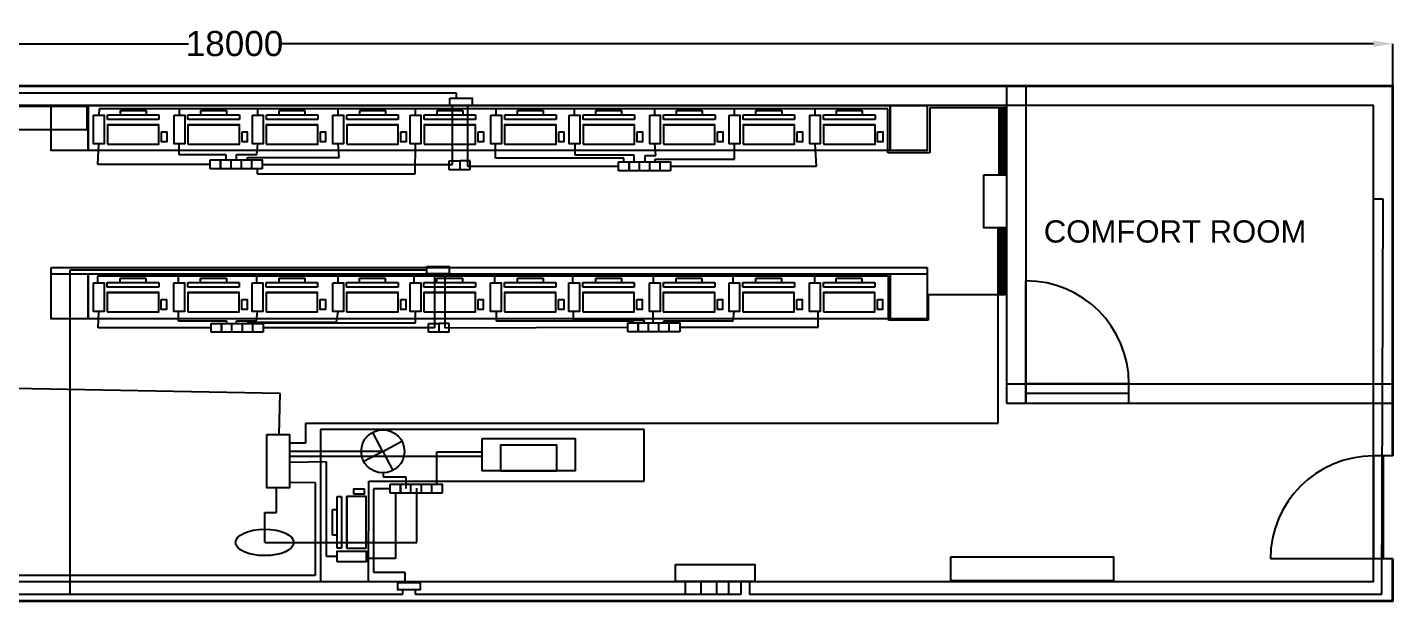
# Model space of a CAD drawing. Header units: millimetres. Extents: x 9310 to 27975, y 1679 to 9351.
# Drawn here: x 17365 to 27975, y 4893 to 9351 of the extents above; entities that cross this region are included whole.
import ezdxf

# ---------------------------------------------------------------- set-up
doc = ezdxf.new("R2010")
doc.units = ezdxf.units.MM
doc.header["$MEASUREMENT"] = 0
doc.styles.get("Standard").update_dxf_attribs({"font": 'arial.ttf'})
doc.dimstyles.get("Standard").update_dxf_attribs({"dimtxt": 195.18, "dimasz": 150, "dimexe": 0.18, "dimexo": 0.0625, "dimgap": 0.09, "dimtad": 0, "dimtih": 1, "dimtoh": 1, "dimdec": 0, "dimzin": 0, "dimdsep": 46, "dimtxsty": 'Standard', "dimblk2": 'CLOSEDBLANK', "dimcen": 0.09, "dimadec": 0, "dimazin": 0, "dimtfac": 1, "dimtdec": 0, "dimtofl": 0, "dimtmove": 0, "dimatfit": 3, "dimfxl": 1, "dimtolj": 1, "dimtzin": 0, "dimarcsym": 0})

# ---------------------------------------------------------------- blocks, each defined once
blk = doc.blocks.new('*D19')
at = {"color": 0, "lineweight": -2, "transparency": 16777216}
for p, q in [((9975, 8893), (9975, 9223)), ((10125, 9223), (18617, 9223)), ((27825, 9223), (19333, 9223)), ((27975, 8893), (27975, 9223))]:
    blk.add_line(p, q, dxfattribs=at)
at = {"color": 0, "transparency": 16777216}
for points in [[(10125, 9248), (10125, 9198), (9975, 9223)], [(27825, 9248), (27825, 9198), (27975, 9223)]]:
    blk.add_solid(points, dxfattribs=at)
at = {"layer": 'Defpoints', "color": 0, "transparency": 16777216}
for p in [(9975, 9223), (9975, 8893), (27975, 8893)]:
    blk.add_point(p, dxfattribs=at)
at = {"color": 0, "transparency": 16777216, "insert": (18975, 9223), "char_height": 195.2, "attachment_point": 5}
blk.add_mtext('\\A1;18000', dxfattribs=at)
blk = doc.blocks.new('_ClosedBlank')
at = {"color": 0, "linetype": 'ByBlock', "lineweight": -2}
for p, q in [((-1, 0.167), (0, 0)), ((-1, 0.167), (-1, -0.167)), ((0, 0), (-1, -0.167))]:
    blk.add_line(p, q, dxfattribs=at)

msp = doc.modelspace()

# ---------------------------------------------------------------- linework, layer by layer
at = {"color": 6}
for p, q in [((17032.5, 8840), (20697, 8840)), ((20697, 8840), (20697, 8799.5)), ((17912, 8285.1), (17921.3, 8444.7)), ((18546, 8358.5), (18546, 8444.7)), ((19148, 8361.5), (19155.8, 8444.7)), ((19789, 8338), (19781.3, 8444.7)), ((20378, 8212.5), (20382.3, 8444.7)), ((21004, 8332.5), (21004, 8444.7)), ((21621, 8356.5), (21621, 8444.7)), ((22249.5, 8353.5), (22242.3, 8444.7)), ((22860.5, 8326.5), (22860.3, 8444.7)), ((23497, 8270.1), (23485.8, 8444.7)), ((18786.5, 8285.1), (17912, 8285.1)), ((18911, 8358.5), (18546, 8358.5)), ((18911, 8319.2), (18911, 8358.5)), ((18991.5, 8319.2), (18991.5, 8361.5)), ((18991.5, 8361.5), (19148, 8361.5)), ((19075, 8319.2), (19075, 8338)), ((19075, 8338), (19789, 8338)), ((22000.3, 8332.5), (21004, 8332.5)), ((22080.5, 8356.5), (21621, 8356.5)), ((22000.3, 8304.3), (22000.3, 8332.5)), ((22080.5, 8304.3), (22080.5, 8356.5)), ((22165, 8304.3), (22165, 8353.5)), ((22165, 8353.5), (22249.5, 8353.5)), ((22243.5, 8304.3), (22243.5, 8326.5)), ((22243.5, 8326.5), (22860.5, 8326.5)), ((19150, 8251), (19150, 8212.5)), ((19150, 8212.5), (20378, 8212.5)), ((22363.1, 8270.1), (23497, 8270.1)), ((27899.7, 8013.5), (27824.7, 8013.5)), ((27890.5, 4944.5), (27899.7, 8013.5)), ((20470, 7461.8), (17694.7, 7461.8)), ((17694.7, 7461.8), (17694.7, 4978.5)), ((17915, 7013.7), (17919.8, 7141.3)), ((18539, 7067), (18539, 7141.3)), ((19147, 7068.5), (19154.3, 7141.3)), ((19767, 7059), (19779.8, 7141.3)), ((20382.5, 7053), (20382.5, 7141.3)), ((21012, 7067), (21012, 7141.3)), ((21605.5, 7141.3), (21605.5, 7073)), ((22228.5, 7052.3), (22228.5, 7141.3)), ((22850.5, 7069), (22858.8, 7141.3)), ((23510, 7018.2), (23510, 7141.3)), ((18794, 7013.7), (17915, 7013.7)), ((18916.5, 7067), (18539, 7067)), ((18916.5, 7047.8), (18916.5, 7067)), ((18991, 7047.8), (18991, 7068.5)), ((18991, 7068.5), (19147, 7068.5)), ((19077.5, 7047.8), (19077.5, 7059)), ((19077.5, 7059), (19767, 7059)), ((19163.5, 7047.8), (19163.5, 7053)), ((19163.5, 7053), (20382.5, 7053)), ((22071.3, 7067), (21012, 7067)), ((21605.5, 7073), (22157, 7073)), ((22071.3, 7052.3), (22071.3, 7067)), ((22157, 7073), (22152.5, 7052.3)), ((22312, 7052.3), (22312, 7069)), ((22312, 7069), (22850.5, 7069)), ((22434.1, 7018.2), (23510, 7018.2)), ((20547.5, 5797.8), (20547.5, 6050.5)), ((20547.5, 6050.5), (20900, 6050.5)), ((20130.8, 5886.7), (20130.8, 5855)), ((20130.8, 5855), (20305.5, 5855)), ((20305.5, 5855), (20305.5, 5766)), ((20225.3, 5729.5), (20225.3, 5222)), ((20390.5, 5346), (20390.5, 5767.5)), ((19209.5, 5346), (20390.5, 5346)), ((20225.3, 5222), (19997, 5222)), ((22479, 4944.5), (22479, 5043)), ((22601, 4944.5), (22601, 5043)), ((22723, 4944.5), (22723, 5043)), ((22817.2, 4944.5), (22817.2, 5043)), ((22911.5, 4944.5), (22911.5, 5043)), ((22975.5, 5043), (22975.5, 4944.5)), ((17042.5, 4944.5), (20283.5, 4944.5)), ((17694.7, 4978.5), (17694.7, 4944.5)), ((20283.5, 4944.5), (20283.5, 4978)), ((20377.5, 4978), (20377.5, 4944.5)), ((20377.5, 4944.5), (22479, 4944.5)), ((22479, 4944.5), (22723, 4944.5)), ((22723, 4944.5), (22911.5, 4944.5)), ((22975.5, 4944.5), (27890.5, 4944.5))]:
    msp.add_line(p, q, dxfattribs=at)
at = {"color": 0}
for p, q in [((24974.7, 8893), (24974.7, 6429.7)), ((25124.7, 8893), (25124.7, 6429.7)), ((18087.8, 8669.5), (18087.8, 8704.5)), ((18087.8, 8704.5), (18287.8, 8704.5)), ((18287.8, 8704.5), (18287.8, 8669.5)), ((18713.3, 8669.5), (18713.3, 8704.5)), ((18713.3, 8704.5), (18913.3, 8704.5)), ((18913.3, 8704.5), (18913.3, 8669.5)), ((19322.3, 8669.5), (19322.3, 8704.5)), ((19322.3, 8704.5), (19522.3, 8704.5)), ((19522.3, 8704.5), (19522.3, 8669.5)), ((19947.8, 8669.5), (19947.8, 8704.5)), ((19947.8, 8704.5), (20147.8, 8704.5)), ((20147.8, 8704.5), (20147.8, 8669.5)), ((20548.8, 8669.5), (20548.8, 8704.5)), ((20548.8, 8704.5), (20748.8, 8704.5)), ((20748.8, 8704.5), (20748.8, 8669.5)), ((21174.3, 8669.5), (21174.3, 8704.5)), ((21174.3, 8704.5), (21374.3, 8704.5)), ((21374.3, 8704.5), (21374.3, 8669.5)), ((21783.3, 8669.5), (21783.3, 8704.5)), ((21783.3, 8704.5), (21983.3, 8704.5)), ((21983.3, 8704.5), (21983.3, 8669.5)), ((22408.8, 8669.5), (22408.8, 8704.5)), ((22408.8, 8704.5), (22608.8, 8704.5)), ((22608.8, 8704.5), (22608.8, 8669.5)), ((23026.8, 8669.5), (23026.8, 8704.5)), ((23026.8, 8704.5), (23226.8, 8704.5)), ((23226.8, 8704.5), (23226.8, 8669.5)), ((23652.3, 8669.5), (23652.3, 8704.5)), ((23652.3, 8704.5), (23852.3, 8704.5)), ((23852.3, 8704.5), (23852.3, 8669.5)), ((17987.8, 8634.5), (17987.8, 8669.5)), ((17987.8, 8669.5), (18087.8, 8669.5)), ((18387.8, 8634.5), (17987.8, 8634.5)), ((18087.8, 8669.5), (18287.8, 8669.5)), ((18287.8, 8669.5), (18387.8, 8669.5)), ((18387.8, 8669.5), (18387.8, 8634.5)), ((18613.3, 8634.5), (18613.3, 8669.5)), ((18613.3, 8669.5), (18713.3, 8669.5)), ((19013.3, 8634.5), (18613.3, 8634.5)), ((18713.3, 8669.5), (18913.3, 8669.5)), ((18913.3, 8669.5), (19013.3, 8669.5)), ((19013.3, 8669.5), (19013.3, 8634.5)), ((19222.3, 8634.5), (19222.3, 8669.5)), ((19222.3, 8669.5), (19322.3, 8669.5)), ((19622.3, 8634.5), (19222.3, 8634.5)), ((19322.3, 8669.5), (19522.3, 8669.5)), ((19522.3, 8669.5), (19622.3, 8669.5)), ((19622.3, 8669.5), (19622.3, 8634.5)), ((19847.8, 8634.5), (19847.8, 8669.5)), ((19847.8, 8669.5), (19947.8, 8669.5)), ((20247.8, 8634.5), (19847.8, 8634.5)), ((19947.8, 8669.5), (20147.8, 8669.5)), ((20147.8, 8669.5), (20247.8, 8669.5)), ((20247.8, 8669.5), (20247.8, 8634.5)), ((20448.8, 8634.5), (20448.8, 8669.5)), ((20448.8, 8669.5), (20548.8, 8669.5)), ((20848.8, 8634.5), (20448.8, 8634.5)), ((20548.8, 8669.5), (20748.8, 8669.5)), ((20748.8, 8669.5), (20848.8, 8669.5)), ((20848.8, 8669.5), (20848.8, 8634.5)), ((21074.3, 8634.5), (21074.3, 8669.5)), ((21074.3, 8669.5), (21174.3, 8669.5)), ((21474.3, 8634.5), (21074.3, 8634.5)), ((21174.3, 8669.5), (21374.3, 8669.5)), ((21374.3, 8669.5), (21474.3, 8669.5)), ((21474.3, 8669.5), (21474.3, 8634.5)), ((21683.3, 8634.5), (21683.3, 8669.5)), ((21683.3, 8669.5), (21783.3, 8669.5)), ((22083.3, 8634.5), (21683.3, 8634.5)), ((21783.3, 8669.5), (21983.3, 8669.5)), ((21983.3, 8669.5), (22083.3, 8669.5)), ((22083.3, 8669.5), (22083.3, 8634.5)), ((22308.8, 8634.5), (22308.8, 8669.5)), ((22308.8, 8669.5), (22408.8, 8669.5)), ((22708.8, 8634.5), (22308.8, 8634.5)), ((22408.8, 8669.5), (22608.8, 8669.5)), ((22608.8, 8669.5), (22708.8, 8669.5)), ((22708.8, 8669.5), (22708.8, 8634.5)), ((22926.8, 8634.5), (22926.8, 8669.5)), ((22926.8, 8669.5), (23026.8, 8669.5)), ((23326.8, 8634.5), (22926.8, 8634.5)), ((23026.8, 8669.5), (23226.8, 8669.5)), ((23226.8, 8669.5), (23326.8, 8669.5)), ((23326.8, 8669.5), (23326.8, 8634.5)), ((23552.3, 8634.5), (23552.3, 8669.5)), ((23552.3, 8669.5), (23652.3, 8669.5)), ((23952.3, 8634.5), (23552.3, 8634.5)), ((23652.3, 8669.5), (23852.3, 8669.5)), ((23852.3, 8669.5), (23952.3, 8669.5)), ((23952.3, 8669.5), (23952.3, 8634.5)), ((17987.5, 8593.2), (18387.5, 8593.2)), ((18613, 8593.2), (19013, 8593.2)), ((19222, 8593.2), (19622, 8593.2)), ((19847.6, 8593.2), (20247.6, 8593.2)), ((20448.5, 8593.2), (20848.5, 8593.2)), ((21074.1, 8593.2), (21474.1, 8593.2)), ((21683.1, 8593.2), (22083.1, 8593.2)), ((22308.6, 8593.2), (22708.6, 8593.2)), ((22926.5, 8593.2), (23326.5, 8593.2)), ((23552.1, 8593.2), (23952.1, 8593.2)), ((17551.5, 7433.5), (17551.5, 7483.5)), ((17551.5, 7483.5), (24357.3, 7483.5)), ((24357.3, 7483.5), (24357.3, 7433.5)), ((17986.3, 7331.1), (17986.3, 7366.1)), ((17986.3, 7366.1), (18086.3, 7366.1)), ((18386.3, 7331.1), (17986.3, 7331.1)), ((18086.3, 7366.1), (18086.3, 7401.1)), ((18086.3, 7401.1), (18286.3, 7401.1)), ((18086.3, 7366.1), (18286.3, 7366.1)), ((18286.3, 7401.1), (18286.3, 7366.1)), ((18286.3, 7366.1), (18386.3, 7366.1)), ((18386.3, 7366.1), (18386.3, 7331.1)), ((18611.8, 7331.1), (18611.8, 7366.1)), ((18611.8, 7366.1), (18711.8, 7366.1)), ((19011.8, 7331.1), (18611.8, 7331.1)), ((18711.8, 7366.1), (18711.8, 7401.1)), ((18711.8, 7401.1), (18911.8, 7401.1)), ((18711.8, 7366.1), (18911.8, 7366.1)), ((18911.8, 7401.1), (18911.8, 7366.1)), ((18911.8, 7366.1), (19011.8, 7366.1)), ((19011.8, 7366.1), (19011.8, 7331.1)), ((19220.8, 7331.1), (19220.8, 7366.1)), ((19220.8, 7366.1), (19320.8, 7366.1)), ((19620.8, 7331.1), (19220.8, 7331.1)), ((19320.8, 7366.1), (19320.8, 7401.1)), ((19320.8, 7401.1), (19520.8, 7401.1)), ((19320.8, 7366.1), (19520.8, 7366.1)), ((19520.8, 7401.1), (19520.8, 7366.1)), ((19520.8, 7366.1), (19620.8, 7366.1)), ((19620.8, 7366.1), (19620.8, 7331.1)), ((19846.3, 7331.1), (19846.3, 7366.1)), ((19846.3, 7366.1), (19946.3, 7366.1)), ((20246.3, 7331.1), (19846.3, 7331.1)), ((19946.3, 7366.1), (19946.3, 7401.1)), ((19946.3, 7401.1), (20146.3, 7401.1)), ((19946.3, 7366.1), (20146.3, 7366.1)), ((20146.3, 7401.1), (20146.3, 7366.1)), ((20146.3, 7366.1), (20246.3, 7366.1)), ((20246.3, 7366.1), (20246.3, 7331.1)), ((20447.3, 7331.1), (20447.3, 7366.1)), ((20447.3, 7366.1), (20547.3, 7366.1)), ((20847.3, 7331.1), (20447.3, 7331.1)), ((20547.3, 7366.1), (20547.3, 7401.1)), ((20547.3, 7401.1), (20747.3, 7401.1)), ((20547.3, 7366.1), (20747.3, 7366.1)), ((20747.3, 7401.1), (20747.3, 7366.1)), ((20747.3, 7366.1), (20847.3, 7366.1)), ((20847.3, 7366.1), (20847.3, 7331.1)), ((21072.8, 7331.1), (21072.8, 7366.1)), ((21072.8, 7366.1), (21172.8, 7366.1)), ((21472.8, 7331.1), (21072.8, 7331.1)), ((21172.8, 7366.1), (21172.8, 7401.1)), ((21172.8, 7401.1), (21372.8, 7401.1)), ((21172.8, 7366.1), (21372.8, 7366.1)), ((21372.8, 7401.1), (21372.8, 7366.1)), ((21372.8, 7366.1), (21472.8, 7366.1)), ((21472.8, 7366.1), (21472.8, 7331.1)), ((21681.8, 7331.1), (21681.8, 7366.1)), ((21681.8, 7366.1), (21781.8, 7366.1)), ((22081.8, 7331.1), (21681.8, 7331.1)), ((21781.8, 7366.1), (21781.8, 7401.1)), ((21781.8, 7401.1), (21981.8, 7401.1)), ((21781.8, 7366.1), (21981.8, 7366.1)), ((21981.8, 7401.1), (21981.8, 7366.1)), ((21981.8, 7366.1), (22081.8, 7366.1)), ((22081.8, 7366.1), (22081.8, 7331.1)), ((22307.3, 7331.1), (22307.3, 7366.1)), ((22307.3, 7366.1), (22407.3, 7366.1)), ((22707.3, 7331.1), (22307.3, 7331.1)), ((22407.3, 7366.1), (22407.3, 7401.1)), ((22407.3, 7401.1), (22607.3, 7401.1)), ((22407.3, 7366.1), (22607.3, 7366.1)), ((22607.3, 7401.1), (22607.3, 7366.1)), ((22607.3, 7366.1), (22707.3, 7366.1)), ((22707.3, 7366.1), (22707.3, 7331.1)), ((22925.3, 7331.1), (22925.3, 7366.1)), ((22925.3, 7366.1), (23025.3, 7366.1)), ((23325.3, 7331.1), (22925.3, 7331.1)), ((23025.3, 7366.1), (23025.3, 7401.1)), ((23025.3, 7401.1), (23225.3, 7401.1)), ((23025.3, 7366.1), (23225.3, 7366.1)), ((23225.3, 7401.1), (23225.3, 7366.1)), ((23225.3, 7366.1), (23325.3, 7366.1)), ((23325.3, 7366.1), (23325.3, 7331.1)), ((23550.8, 7331.1), (23550.8, 7366.1)), ((23550.8, 7366.1), (23650.8, 7366.1)), ((23950.8, 7331.1), (23550.8, 7331.1)), ((23650.8, 7366.1), (23650.8, 7401.1)), ((23650.8, 7401.1), (23850.8, 7401.1)), ((23650.8, 7366.1), (23850.8, 7366.1)), ((23850.8, 7401.1), (23850.8, 7366.1)), ((23850.8, 7366.1), (23950.8, 7366.1)), ((23950.8, 7366.1), (23950.8, 7331.1)), ((25124.7, 6579.7), (25124.7, 7379.7)), ((17986, 7289.7), (18386, 7289.7)), ((18611.5, 7289.7), (19011.5, 7289.7)), ((19220.5, 7289.7), (19620.5, 7289.7)), ((19846.1, 7289.7), (20246.1, 7289.7)), ((20447, 7289.7), (20847, 7289.7)), ((21072.6, 7289.7), (21472.6, 7289.7)), ((21681.6, 7289.7), (22081.6, 7289.7)), ((22307.1, 7289.7), (22707.1, 7289.7)), ((22925, 7289.7), (23325, 7289.7)), ((23550.6, 7289.7), (23950.6, 7289.7)), ((24974.7, 6579.7), (27974.7, 6579.7)), ((25124.7, 6429.7), (25124.7, 6579.7)), ((25924.7, 6579.7), (25124.7, 6579.7)), ((25924.7, 6429.7), (25924.7, 6579.7)), ((25924.7, 6504.7), (25124.7, 6504.7)), ((24974.7, 6429.7), (27974.7, 6429.7)), ((20127.5, 6054), (20048.8, 6201.6)), ((20127.5, 6054), (19979.9, 5975.2)), ((20127.5, 6054), (20275.1, 6132.8)), ((20127.5, 6054), (20206.2, 5906.4)), ((27974.7, 6018.2), (27824.7, 6018.2)), ((27824.7, 6018.2), (27824.7, 5218.2)), ((27899.7, 6018.2), (27899.7, 5218.2)), ((27824.7, 5218.2), (27024.7, 5218.2)), ((27974.7, 5218.2), (27824.7, 5218.2))]:
    msp.add_line(p, q, dxfattribs=at)
at = {"color": 5}
for p, q in [((17922, 8717.5), (17921.3, 8668.5)), ((24052, 8717.5), (17922, 8717.5)), ((18546.8, 8668.5), (18546.8, 8717.5)), ((19155.8, 8668.5), (19155.8, 8717.5)), ((19781.3, 8668.5), (19781.3, 8717.5)), ((20382.3, 8668.5), (20382.3, 8717.5)), ((21007.8, 8668.5), (21007.8, 8717.5)), ((21616.8, 8668.5), (21616.8, 8717.5)), ((22242.3, 8668.5), (22242.3, 8717.5)), ((22860.3, 8668.5), (22860.3, 8717.5)), ((23485.8, 8668.5), (23485.8, 8717.5)), ((24052, 8375.5), (24052, 8717.5)), ((24965.4, 8725), (24377, 8725)), ((24377, 8725), (24377, 8375.5)), ((24916, 8205.8), (24916, 8725)), ((24922.5, 8204.2), (24922.5, 8725)), ((24928.8, 8204.2), (24928.8, 8725)), ((24932.5, 8725), (24932.5, 8204.2)), ((24941.5, 8204.2), (24941.5, 8725)), ((24948.5, 8204.2), (24948.5, 8725)), ((24957, 8725), (24957, 8204.2)), ((24963.5, 8204.2), (24966, 8725)), ((24377, 8375.5), (24052, 8375.5)), ((24910, 6272), (24910, 7790.8)), ((24917, 7271.5), (24917, 7790.8)), ((24923.5, 7270), (24923.5, 7790.8)), ((24929.8, 7270), (24929.8, 7790.8)), ((24933.5, 7790.8), (24933.5, 7270)), ((24942.5, 7270), (24942.5, 7790.8)), ((24949.5, 7270), (24949.5, 7790.8)), ((24958, 7790.8), (24958, 7270)), ((24964.5, 7270), (24967, 7790.8)), ((24057, 7417), (17911, 7417)), ((17911, 7417), (17911, 7365.1)), ((18540, 7365.1), (18540, 7417)), ((19147.5, 7365.1), (19147.5, 7417)), ((19779.8, 7365.1), (19779.8, 7417)), ((20371.5, 7365.1), (20371.5, 7417)), ((20997.5, 7365.1), (20997.5, 7417)), ((21604, 7365.1), (21604, 7417)), ((22230.5, 7365.1), (22230.5, 7417)), ((22850.5, 7365.1), (22850.5, 7417)), ((23484.3, 7365.1), (23484.3, 7417)), ((24057, 7073), (24057, 7417)), ((24964.5, 7270), (24365.5, 7270)), ((24365.5, 7270), (24365.5, 7073)), ((24365.5, 7073), (24057, 7073)), ((19329.6, 6503.1), (16737, 6552)), ((19321, 6184), (19329.6, 6503.1)), ((19527.5, 6272), (24910, 6272)), ((19527.5, 6272), (19527.5, 6118.5)), ((19527.5, 6118.5), (19402.8, 6118.5)), ((19402.8, 6017.5), (20900, 6017.5)), ((19690, 5971.5), (19402.8, 5967.8)), ((19690, 5235.7), (19690, 5971.5)), ((19301.5, 5579.5), (19301.5, 5770.5)), ((19402.8, 5813.5), (19601, 5812)), ((19601, 5812), (19601, 5089.5)), ((19209.5, 5346), (19209.5, 5579.5)), ((19209.5, 5579.5), (19301.5, 5579.5)), ((19773.2, 5235.7), (19690, 5235.7)), ((19601, 5089.5), (16716.5, 5089.5))]:
    msp.add_line(p, q, dxfattribs=at)
at = {"color": 30}
for p, q in [((20668, 8285.1), (20668, 8743)), ((20786, 8743), (20786, 8270.1)), ((19189.6, 8285.1), (20668, 8285.1)), ((20786, 8270.1), (21960, 8270.1)), ((20529.5, 7433.5), (20529.5, 7013.7)), ((20609, 7433.5), (20609, 7013.7)), ((20529.5, 7013.7), (19197.1, 7013.7)), ((20609, 7013.7), (22031, 7018.2)), ((20185, 5763.6), (20054, 5763.6)), ((20054, 5763.6), (20054, 5115)), ((20054, 5115), (20297.5, 5115)), ((20297.5, 5115), (20297.5, 5034.5))]:
    msp.add_line(p, q, dxfattribs=at)
at = {"color": 4}
for p, q in [((18786.5, 8251), (18786.5, 8319.2)), ((18947.8, 8251), (18947.8, 8319.2)), ((19028.4, 8251), (19028.4, 8319.2)), ((19109, 8251), (19109, 8319.2)), ((20644, 8243.5), (20644, 8311.8)), ((20805.2, 8311.8), (20724.6, 8311.8)), ((20805.2, 8311.8), (20724.6, 8311.8)), ((20805.2, 8243.5), (20805.2, 8311.8)), ((21960, 8236), (21960, 8304.3)), ((22121.2, 8236), (22121.2, 8304.3)), ((22201.9, 8236), (22201.9, 8304.3)), ((22282.5, 8236), (22282.5, 8304.3)), ((18867.1, 8251), (18786.5, 8251)), ((18867.1, 8251), (18786.5, 8251)), ((19189.6, 8251), (18867.1, 8251)), ((19028.4, 8251), (18867.1, 8251)), ((19189.6, 8251), (19028.4, 8251)), ((20724.6, 8243.5), (20644, 8243.5)), ((20724.6, 8243.5), (20644, 8243.5)), ((20805.2, 8243.5), (20724.6, 8243.5)), ((20805.2, 8243.5), (20724.6, 8243.5)), ((22040.6, 8236), (21960, 8236)), ((22040.6, 8236), (21960, 8236)), ((22363.1, 8236), (22040.6, 8236)), ((22201.9, 8236), (22040.6, 8236)), ((22363.1, 8236), (22201.9, 8236)), ((18794, 6979.5), (18794, 7047.8)), ((18955.2, 6979.5), (18955.2, 7047.8)), ((19035.9, 6979.5), (19035.9, 7047.8)), ((19116.5, 6979.5), (19116.5, 7047.8)), ((20482.5, 6980.5), (20482.5, 7048.8)), ((20643.8, 7048.8), (20563.1, 7048.8)), ((20643.8, 7048.8), (20563.1, 7048.8)), ((20643.8, 6980.5), (20643.8, 7048.8)), ((22031, 6984), (22031, 7052.3)), ((22192.2, 6984), (22192.2, 7052.3)), ((22272.9, 6984), (22272.9, 7052.3)), ((22353.5, 6984), (22353.5, 7052.3)), ((18874.6, 6979.5), (18794, 6979.5)), ((18874.6, 6979.5), (18794, 6979.5)), ((19197.1, 6979.5), (18874.6, 6979.5)), ((19035.9, 6979.5), (18874.6, 6979.5)), ((19197.1, 6979.5), (19035.9, 6979.5)), ((20563.1, 6980.5), (20482.5, 6980.5)), ((20563.1, 6980.5), (20482.5, 6980.5)), ((20643.8, 6980.5), (20563.1, 6980.5)), ((20643.8, 6980.5), (20563.1, 6980.5)), ((22111.6, 6984), (22031, 6984)), ((22111.6, 6984), (22031, 6984)), ((22434.1, 6984), (22111.6, 6984)), ((22272.9, 6984), (22111.6, 6984)), ((22434.1, 6984), (22272.9, 6984)), ((20185, 5729.5), (20185, 5797.8)), ((20265.6, 5729.5), (20185, 5729.5)), ((20265.6, 5729.5), (20185, 5729.5)), ((20588.1, 5729.5), (20265.6, 5729.5)), ((20426.9, 5729.5), (20265.6, 5729.5)), ((20346.2, 5729.5), (20346.2, 5797.8)), ((20426.9, 5729.5), (20426.9, 5797.8)), ((20588.1, 5729.5), (20426.9, 5729.5)), ((20507.5, 5729.5), (20507.5, 5797.8))]:
    msp.add_line(p, q, dxfattribs=at)
at = {"color": 7}
for p, q in [((22157, 6222.8), (19643, 6222.8)), ((19643, 6222.8), (19643, 5043)), ((22157, 5822.8), (22157, 6222.8)), ((22157, 5822.8), (22157, 6051.7)), ((20017, 5045.4), (20019.7, 5822.8)), ((20019.7, 5822.8), (20019.7, 5822.8)), ((20019.7, 5822.8), (22157, 5822.8))]:
    msp.add_line(p, q, dxfattribs=at)
at = {"color": 3}
msp.add_line((20127.5, 6054), (19402.8, 6054), dxfattribs=at)
for p, q in [((19772.2, 5602.2), (19772.2, 5702.2)), ((19772.2, 5702.2), (19807.2, 5702.2)), ((19807.2, 5702.2), (19807.2, 5302.2)), ((19848.5, 5302), (19848.5, 5702)), ((19737.2, 5402.2), (19737.2, 5602.2)), ((19737.2, 5602.2), (19772.2, 5602.2)), ((19772.2, 5402.2), (19772.2, 5602.2)), ((19772.2, 5402.2), (19737.2, 5402.2)), ((19772.2, 5302.2), (19772.2, 5402.2)), ((19807.2, 5302.2), (19772.2, 5302.2))]:
    msp.add_line(p, q)
at = {"color": 0, "lineweight": 35}
msp.add_lwpolyline([(27974.7, 6018.2), (27974.7, 8893), (9974.7, 8893), (9974.7, 4893), (27974.7, 4893), (27974.7, 5218.2)], dxfattribs=at)
at = {"color": 0}
for points in [[(10124.7, 5043), (27824.7, 5043), (27824.7, 8743), (10124.7, 8743)], [(17551.5, 8743), (17838, 8743), (17838, 8393), (17551.5, 8393)], [(24070.8, 8743), (24357.3, 8743), (24357.3, 8393), (24070.8, 8393)], [(17880, 8668.5), (17962.5, 8668.5), (17962.5, 8444.7), (17880, 8444.7)], [(18505.5, 8668.5), (18588, 8668.5), (18588, 8444.7), (18505.5, 8444.7)], [(19114.5, 8668.5), (19197, 8668.5), (19197, 8444.7), (19114.5, 8444.7)], [(19740, 8668.5), (19822.6, 8668.5), (19822.6, 8444.7), (19740, 8444.7)], [(20341, 8668.5), (20423.5, 8668.5), (20423.5, 8444.7), (20341, 8444.7)], [(20966.5, 8668.5), (21049.1, 8668.5), (21049.1, 8444.7), (20966.5, 8444.7)], [(21575.5, 8668.5), (21658.1, 8668.5), (21658.1, 8444.7), (21575.5, 8444.7)], [(22201.1, 8668.5), (22283.6, 8668.5), (22283.6, 8444.7), (22201.1, 8444.7)], [(22819, 8668.5), (22901.5, 8668.5), (22901.5, 8444.7), (22819, 8444.7)], [(23444.5, 8668.5), (23527.1, 8668.5), (23527.1, 8444.7), (23444.5, 8444.7)], [(17987.5, 8443.2), (18387.5, 8443.2), (18387.5, 8593.2), (17987.5, 8593.2)], [(18407.8, 8539), (18448.4, 8539), (18448.4, 8460.4), (18407.8, 8460.4)], [(18613, 8443.2), (19013, 8443.2), (19013, 8593.2), (18613, 8593.2)], [(19033.4, 8539), (19074, 8539), (19074, 8460.4), (19033.4, 8460.4)], [(19222, 8443.2), (19622, 8443.2), (19622, 8593.2), (19222, 8593.2)], [(19642.4, 8539), (19683, 8539), (19683, 8460.4), (19642.4, 8460.4)], [(19847.6, 8443.2), (20247.6, 8443.2), (20247.6, 8593.2), (19847.6, 8593.2)], [(20267.9, 8539), (20308.5, 8539), (20308.5, 8460.4), (20267.9, 8460.4)], [(20448.5, 8443.2), (20848.5, 8443.2), (20848.5, 8593.2), (20448.5, 8593.2)], [(20868.9, 8539), (20909.5, 8539), (20909.5, 8460.4), (20868.9, 8460.4)], [(21074.1, 8443.2), (21474.1, 8443.2), (21474.1, 8593.2), (21074.1, 8593.2)], [(21494.4, 8539), (21535, 8539), (21535, 8460.4), (21494.4, 8460.4)], [(21683.1, 8443.2), (22083.1, 8443.2), (22083.1, 8593.2), (21683.1, 8593.2)], [(22103.4, 8539), (22144, 8539), (22144, 8460.4), (22103.4, 8460.4)], [(22308.6, 8443.2), (22708.6, 8443.2), (22708.6, 8593.2), (22308.6, 8593.2)], [(22728.9, 8539), (22769.5, 8539), (22769.5, 8460.4), (22728.9, 8460.4)], [(22926.5, 8443.2), (23326.5, 8443.2), (23326.5, 8593.2), (22926.5, 8593.2)], [(23346.9, 8539), (23387.5, 8539), (23387.5, 8460.4), (23346.9, 8460.4)], [(23552.1, 8443.2), (23952.1, 8443.2), (23952.1, 8593.2), (23552.1, 8593.2)], [(23972.4, 8539), (24013, 8539), (24013, 8460.4), (23972.4, 8460.4)], [(17551.5, 7433.5), (17838, 7433.5), (17838, 7083.5), (17551.5, 7083.5)], [(24070.8, 7433.5), (24357.3, 7433.5), (24357.3, 7083.5), (24070.8, 7083.5)], [(17878.5, 7365.1), (17961, 7365.1), (17961, 7141.3), (17878.5, 7141.3)], [(18504, 7365.1), (18586.5, 7365.1), (18586.5, 7141.3), (18504, 7141.3)], [(19113, 7365.1), (19195.5, 7365.1), (19195.5, 7141.3), (19113, 7141.3)], [(19738.5, 7365.1), (19821.1, 7365.1), (19821.1, 7141.3), (19738.5, 7141.3)], [(20339.5, 7365.1), (20422, 7365.1), (20422, 7141.3), (20339.5, 7141.3)], [(20965, 7365.1), (21047.6, 7365.1), (21047.6, 7141.3), (20965, 7141.3)], [(21574, 7365.1), (21656.6, 7365.1), (21656.6, 7141.3), (21574, 7141.3)], [(22199.6, 7365.1), (22282.1, 7365.1), (22282.1, 7141.3), (22199.6, 7141.3)], [(22817.5, 7365.1), (22900, 7365.1), (22900, 7141.3), (22817.5, 7141.3)], [(23443, 7365.1), (23525.6, 7365.1), (23525.6, 7141.3), (23443, 7141.3)], [(17986, 7139.7), (18386, 7139.7), (18386, 7289.7), (17986, 7289.7)], [(18406.3, 7235.5), (18446.9, 7235.5), (18446.9, 7157), (18406.3, 7157)], [(18611.5, 7139.7), (19011.5, 7139.7), (19011.5, 7289.7), (18611.5, 7289.7)], [(19031.9, 7235.5), (19072.5, 7235.5), (19072.5, 7157), (19031.9, 7157)], [(19220.5, 7139.7), (19620.5, 7139.7), (19620.5, 7289.7), (19220.5, 7289.7)], [(19640.9, 7235.5), (19681.5, 7235.5), (19681.5, 7157), (19640.9, 7157)], [(19846.1, 7139.7), (20246.1, 7139.7), (20246.1, 7289.7), (19846.1, 7289.7)], [(20266.4, 7235.5), (20307, 7235.5), (20307, 7157), (20266.4, 7157)], [(20447, 7139.7), (20847, 7139.7), (20847, 7289.7), (20447, 7289.7)], [(20867.4, 7235.5), (20908, 7235.5), (20908, 7157), (20867.4, 7157)], [(21072.6, 7139.7), (21472.6, 7139.7), (21472.6, 7289.7), (21072.6, 7289.7)], [(21492.9, 7235.5), (21533.5, 7235.5), (21533.5, 7157), (21492.9, 7157)], [(21681.6, 7139.7), (22081.6, 7139.7), (22081.6, 7289.7), (21681.6, 7289.7)], [(22101.9, 7235.5), (22142.5, 7235.5), (22142.5, 7157), (22101.9, 7157)], [(22307.1, 7139.7), (22707.1, 7139.7), (22707.1, 7289.7), (22307.1, 7289.7)], [(22727.4, 7235.5), (22768, 7235.5), (22768, 7157), (22727.4, 7157)], [(22925, 7139.7), (23325, 7139.7), (23325, 7289.7), (22925, 7289.7)], [(23345.4, 7235.5), (23386, 7235.5), (23386, 7157), (23345.4, 7157)], [(23550.6, 7139.7), (23950.6, 7139.7), (23950.6, 7289.7), (23550.6, 7289.7)], [(23970.9, 7235.5), (24011.5, 7235.5), (24011.5, 7157), (23970.9, 7157)]]:
    msp.add_lwpolyline(points, close=True, dxfattribs=at)
at = {"color": 101}
for points in [[(16563.5, 8738.5), (17828.5, 8738.5), (17828.5, 8553), (16563.5, 8553)], [(24541.5, 5233), (25806.5, 5233), (25806.5, 5047.5), (24541.5, 5047.5)]]:
    msp.add_lwpolyline(points, close=True, dxfattribs=at)
at = {"color": 7}
for points in [[(17838, 8743), (24070.8, 8743), (24070.8, 8393), (17838, 8393)], [(17838, 7433.5), (24070.8, 7433.5), (24070.8, 7083.5), (17838, 7083.5)]]:
    msp.add_lwpolyline(points, close=True, dxfattribs=at)
at = {"color": 1}
for points in [[(20648.8, 8799.5), (20821.8, 8799.5), (20821.8, 8743), (20648.8, 8743)], [(20470, 7490), (20643, 7490), (20643, 7433.5), (20470, 7433.5)], [(20243.5, 5034.5), (20416.5, 5034.5), (20416.5, 4978), (20243.5, 4978)]]:
    msp.add_lwpolyline(points, close=True, dxfattribs=at)
at = {"color": 4}
for points in [[(18786.5, 8319.2), (18867.1, 8319.2), (18867.1, 8251)], [(18867.1, 8251), (18867.1, 8319.2), (19189.6, 8319.2), (19189.6, 8251)], [(20644, 8311.8), (20724.6, 8311.8), (20724.6, 8243.5)], [(21960, 8304.3), (22040.6, 8304.3), (22040.6, 8236)], [(22040.6, 8236), (22040.6, 8304.3), (22363.1, 8304.3), (22363.1, 8236)], [(18794, 7047.8), (18874.6, 7047.8), (18874.6, 6979.5)], [(18874.6, 6979.5), (18874.6, 7047.8), (19197.1, 7047.8), (19197.1, 6979.5)], [(20482.5, 7048.8), (20563.1, 7048.8), (20563.1, 6980.5)], [(22031, 7052.3), (22111.6, 7052.3), (22111.6, 6984)], [(22111.6, 6984), (22111.6, 7052.3), (22434.1, 7052.3), (22434.1, 6984)], [(20185, 5797.8), (20265.6, 5797.8), (20265.6, 5729.5)], [(20265.6, 5729.5), (20265.6, 5797.8), (20588.1, 5797.8), (20588.1, 5729.5)]]:
    msp.add_lwpolyline(points, dxfattribs=at)
at = {"color": 2}
for points in [[(24798.9, 8204.2), (24974.7, 8204.2), (24974.7, 7790.8), (24798.9, 7790.8)], [(19227, 6184), (19402.8, 6184), (19402.8, 5770.5), (19227, 5770.5)]]:
    msp.add_lwpolyline(points, close=True, dxfattribs=at)
for points in [[(20900, 6154.2), (21622, 6154.2), (21622, 5902.2), (20900, 5902.2)], [(21041, 5902.2), (21479.5, 5902.2), (21479.5, 6101.7), (21041, 6101.7)], [(19902.7, 5722.3), (19902.7, 5762.9), (19981.3, 5762.9), (19981.3, 5722.3)], [(19998.5, 5302), (19998.5, 5702), (19848.5, 5702), (19848.5, 5302)], [(19773.2, 5194.5), (19773.2, 5277), (19997, 5277), (19997, 5194.5)]]:
    msp.add_lwpolyline(points, close=True)
at = {"color": 170}
msp.add_lwpolyline([(22400.5, 5173.5), (23018.5, 5173.5), (23018.5, 5043), (22400.5, 5043)], close=True, dxfattribs=at)
msp.add_circle((20127.5, 6054), 167.3)
at = {"color": 0}
for centre, start, end in [((25124.7, 6579.7), 0, 90), ((27824.7, 5218.2), 90, 180)]:
    msp.add_arc(centre, 800, start, end, dxfattribs=at)
msp.add_ellipse((19209.5, 5346), major_axis=(227, 0), ratio=0.4514613, dxfattribs=at)

# ---------------------------------------------------------------- texts
msp.add_text('COMFORT ROOM', height=173.009, dxfattribs=at).set_placement((25263.5, 7677))
at = {"color": 0, "insert": (25497.5, 8204), "char_height": 0.2, "attachment_point": 1}
msp.add_mtext_dynamic_manual_height_columns('GENERATOR ROOM', width=1673, gutter_width=1, heights=[0], dxfattribs=at)

# ---------------------------------------------------------------- dimensions: what is measured, and where the dimension line sits
at = {"color": 0}
dim = msp.add_linear_dim(base=(9974.7, 9222.5), p1=(27974.7, 8893), p2=(9974.7, 8893), dimstyle='Standard', dxfattribs=at)
dim.commit()
dim.dimension.update_dxf_attribs({"geometry": '*D19', "text_midpoint": (18974.7, 9222.5), "dimtype": 160})

doc.saveas('drawing.dxf')
